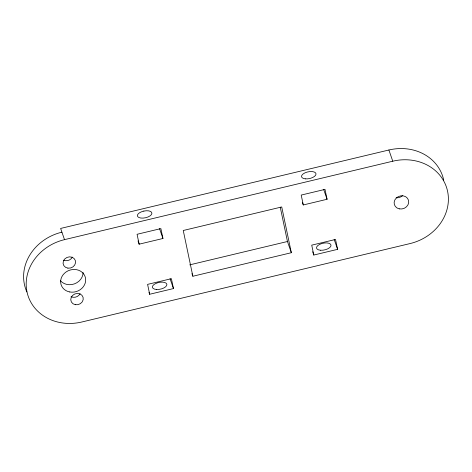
<?xml version="1.0" encoding="UTF-8"?>
<svg xmlns="http://www.w3.org/2000/svg" width="472" height="472" viewBox="0 0 472 472"><rect width="100%" height="100%" fill="white"/><g stroke="black" fill="none" stroke-linecap="round" stroke-linejoin="round"><path stroke-width="0.71" d="M388.893 150.002L60.628 228.436L64.511 239.646A47.53 42.008 -19.1 0 0 26.987 291.855A47.53 42.008 -19.1 0 0 81.815 322.004L410.079 243.564A47.53 42.008 -19.1 0 0 447.598 191.355A47.53 42.008 -19.1 0 0 392.769 161.206L388.893 150.002A47.53 42.008 -19.1 0 1 443.715 180.145M64.511 239.646L392.775 161.206M139.151 244.172L162.952 238.484L160.875 228.601L137.075 234.289L139.151 244.172L138.007 240.873M303.284 204.954L327.078 199.267L325.002 189.384L301.207 195.072L303.284 204.954L302.369 202.317M189.691 264.869L287.46 241.505L291.342 252.715L192.859 276.25L191.945 273.613M149.671 294.257L173.472 288.569L171.395 278.687L147.594 284.374L149.671 294.257L148.987 292.274M313.803 255.033L337.604 249.346L335.527 239.463L311.726 245.151L313.803 255.033L312.665 251.741M323.656 189.378L327.078 199.267M334.182 239.457L337.604 249.346M159.524 228.595L162.952 238.484M170.05 278.675L173.472 288.569M291.342 252.715L281.731 206.96L183.248 230.495L192.859 276.25M280.25 207.19L287.46 241.505M26.839 291.902A47.53 42.008 -19.1 0 1 61.92 232.171M402.527 195.668A7.393 6.531 -19.1 0 1 396.15 197.762M72.346 257.163A6.337 5.599 -19.1 0 1 63.62 260.184M80.081 293.69A6.337 5.599 -19.1 0 1 71.048 296.664M83.101 272.521A12.673 11.198 -19.1 0 1 74.405 283.878A12.673 11.198 -19.1 0 1 60.422 280.687M143.842 211.084L143.388 211.19A7.393 3.44 -11.9 0 0 138.957 217.545A7.393 3.44 -11.9 0 0 151.353 214.677A7.393 3.44 -11.9 0 0 143.842 211.084M399.436 208.884A7.393 6.531 -19.1 0 0 408.504 200.27A7.393 6.531 -19.1 0 0 396.327 197.998A7.393 6.531 -19.1 0 0 399.436 208.884M75.308 304.694A6.337 5.599 -19.1 0 0 83.078 297.313A6.337 5.599 -19.1 0 0 72.641 295.366A6.337 5.599 -19.1 0 0 75.308 304.694M67.909 268.143A6.337 5.599 -19.1 0 0 75.308 260.45A6.337 5.599 -19.1 0 0 64.741 258.975A6.337 5.599 -19.1 0 0 67.909 268.143M69.756 291.967A12.673 11.198 -19.1 0 0 85.302 277.2A12.673 11.198 -19.1 0 0 64.428 273.306A12.673 11.198 -19.1 0 0 69.756 291.967M156.556 289.478A7.393 3.44 -11.9 0 0 166.876 284.321A7.393 3.44 -11.9 0 0 155.471 283.619A7.393 3.44 -11.9 0 0 156.556 289.478M320.659 250.254A7.393 3.44 -11.9 0 0 331.008 245.115A7.393 3.44 -11.9 0 0 319.621 244.39A7.393 3.44 -11.9 0 0 320.659 250.254M305.378 178.858A7.393 3.44 -11.9 0 0 316.028 173.891A7.393 3.44 -11.9 0 0 304.888 172.888A7.393 3.44 -11.9 0 0 305.378 178.858"/></g></svg>
